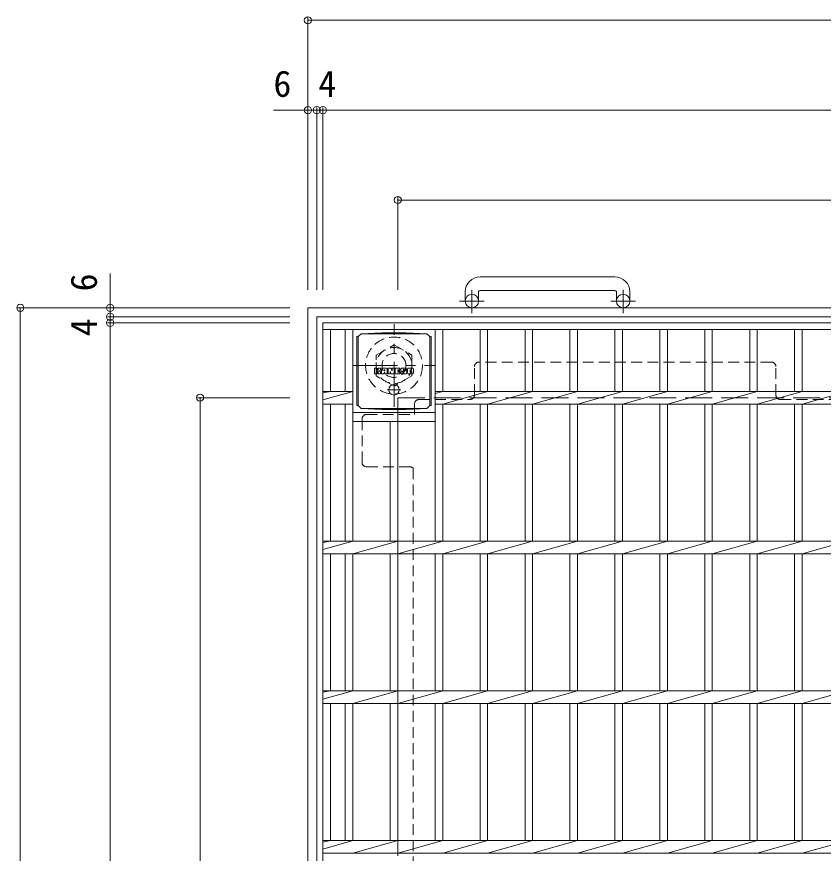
# Model space of a CAD drawing. Units: millimetres at full size, sheet at 1:6; details may follow other scales. Extents: x -1626 to 1623, y -1182 to 1151.
# Drawn here: x -1607 to -1069, y 573 to 1132 of the extents above; entities that cross this region are included whole.
import ezdxf
from ezdxf.enums import TextEntityAlignment as Align

# ---------------------------------------------------------------- set-up
doc = ezdxf.new("R2010")
doc.units = ezdxf.units.MM
doc.header["$LTSCALE"] = 6
doc.header["$PDMODE"] = 32
doc.header["$PDSIZE"] = 4.8
for name, pattern in [('CHAIN1', [8, 5, -1, 1, -1]), ('DASHED1', [1.8, 1.2, -0.6]), ('DASHED3', [4, 3, -1])]:
    doc.linetypes.add(name, pattern=pattern)
for name, color, linetype, lineweight in [('6-1', 3, 'Continuous', 9), ('6-2', 3, 'Continuous', 9), ('6-4', 7, 'Continuous', 9), ('6-7', 2, 'Continuous', 9), ('6-9', 2, 'Continuous', 9), ('6-F', 7, 'Continuous', 9)]:
    doc.layers.add(name, color=color, linetype=linetype, lineweight=lineweight)
doc.styles.add('ＭＳ ゴシック', font='')
doc.styles.get('ＭＳ ゴシック').set_extended_font_data('MS Gothic')

msp = doc.modelspace()

# ---------------------------------------------------------------- linework, layer by layer
at = {"layer": '6-1', "color": 2}
for p, q in [((-1208, 957.847), (-1298, 957.847)), ((-1308, 947.847), (-1308, 941.747)), ((-1299, 947.847), (-1299, 941.747)), ((-1298, 948.847), (-1208, 948.847)), ((-1207, 947.847), (-1207, 941.747)), ((-1198, 947.847), (-1198, 941.747)), ((-1413, 937.247), (-593, 937.247)), ((-1413, 937.247), (-1413, 117.247)), ((-1407, 931.247), (-599, 931.247)), ((-1407, 931.247), (-1407, 123.247))]:
    msp.add_line(p, q, dxfattribs=at)
at = {"layer": '6-1', "color": 2, "linetype": 'CHAIN1'}
for p, q in [((-1303.5, 933.64), (-1303.5, 949.237)), ((-1202.5, 933.64), (-1202.5, 949.237)), ((-1295.337, 941.747), (-1311.744, 941.747)), ((-1194.337, 941.747), (-1210.744, 941.747)), ((-1355.5, 871.11), (-1355.5, 926.384)), ((-1383.137, 898.747), (-1327.863, 898.747))]:
    msp.add_line(p, q, dxfattribs=at)
at = {"layer": '6-1', "color": 2, "linetype": 'DASHED3'}
for q in [(-653, 877.247), (-1353, 177.247)]:
    msp.add_line((-1353, 877.247), q, dxfattribs=at)
at = {"layer": '6-1', "color": 2, "linetype": 'DASHED1'}
msp.add_lwpolyline([(-1343.5, 905.674), (-1343.5, 891.818), (-1355.5, 884.89), (-1367.5, 891.818), (-1367.5, 905.674), (-1355.5, 912.603)], close=True, dxfattribs=at)
at = {"layer": '6-1', "color": 2}
for centre in [(-1303.5, 941.747), (-1202.5, 941.747)]:
    msp.add_circle(centre, 4.5, dxfattribs=at)
at = {"layer": '6-1', "color": 2, "linetype": 'DASHED1'}
for radius in [19, 12, 8]:
    msp.add_circle((-1355.5, 898.747), radius, dxfattribs=at)
at = {"layer": '6-1', "color": 2}
for centre, radius, start, end in [((-1298, 947.847), 10, 90, 180), ((-1208, 947.847), 10, 0, 90), ((-1298, 947.847), 1, 90, 180), ((-1208, 947.847), 1, 0, 90)]:
    msp.add_arc(centre, radius, start, end, dxfattribs=at)
at = {"layer": '6-2'}
for p, q in [((-1403, 927.247), (-1403, 127.247)), ((-1403, 927.247), (-603, 927.247)), ((-1403, 922.747), (-603, 922.747)), ((-1398, 881.486), (-1398, 922.747)), ((-1387.999, 922.747), (-1387.999, 881.486)), ((-1383, 922.747), (-1383, 781.487)), ((-1328, 922.747), (-1328, 781.487)), ((-1323, 922.747), (-1323, 881.486)), ((-1297.999, 922.747), (-1297.999, 881.486)), ((-1293, 922.747), (-1293, 881.486)), ((-1268, 922.747), (-1268, 881.486)), ((-1262.999, 922.747), (-1262.999, 881.486)), ((-1237.999, 922.747), (-1237.999, 881.486)), ((-1233, 922.747), (-1233, 881.486)), ((-1207.999, 922.747), (-1207.999, 881.486)), ((-1203, 922.747), (-1203, 881.486)), ((-1178, 922.747), (-1178, 881.486)), ((-1173.001, 922.747), (-1173.001, 881.486)), ((-1148, 922.747), (-1148, 881.486)), ((-1143, 922.747), (-1143, 881.486)), ((-1118, 922.747), (-1118, 881.486)), ((-1113, 922.747), (-1113, 881.486)), ((-1088, 922.747), (-1088, 881.486)), ((-1083, 922.747), (-1083, 881.486)), ((-1383, 881.486), (-1403, 875.833)), ((-1403, 881.486), (-1383, 881.486)), ((-1398, 881.486), (-1403, 880.487)), ((-1323, 881.486), (-1328, 880.073)), ((-1328, 881.486), (-693.001, 881.486)), ((-1293, 881.486), (-1323, 873.007)), ((-1262.999, 881.486), (-1293, 873.007)), ((-1233, 881.486), (-1262.999, 873.007)), ((-1203, 881.486), (-1233, 873.007)), ((-1173, 881.486), (-1203, 873.007)), ((-1143, 881.486), (-1173.001, 873.007)), ((-1113, 881.486), (-1143, 873.007)), ((-1083, 881.486), (-1113, 873.007)), ((-1053, 881.486), (-1083, 873.007)), ((-1403, 873.007), (-1383, 873.007)), ((-1398, 781.487), (-1398, 873.007)), ((-1387.999, 873.007), (-1387.999, 781.487)), ((-1328, 873.007), (-693.001, 873.007)), ((-1323, 873.007), (-1323, 781.487)), ((-1297.999, 873.007), (-1297.999, 781.487)), ((-1293, 873.007), (-1293, 781.487)), ((-1268, 873.007), (-1268, 781.487)), ((-1262.999, 873.007), (-1262.999, 781.487)), ((-1237.999, 873.007), (-1237.999, 781.487)), ((-1233, 873.007), (-1233, 781.487)), ((-1207.999, 873.007), (-1207.999, 781.487)), ((-1203, 873.007), (-1203, 781.487)), ((-1178, 873.007), (-1178, 781.487)), ((-1173.001, 873.007), (-1173.001, 781.487)), ((-1148, 873.007), (-1148, 781.487)), ((-1143, 873.007), (-1143, 781.487)), ((-1118, 873.007), (-1118, 781.487)), ((-1113, 873.007), (-1113, 781.487)), ((-1088, 873.007), (-1088, 781.487)), ((-1083, 873.007), (-1083, 781.487)), ((-1328, 867.246), (-1383, 867.246)), ((-1328, 861.247), (-1383, 861.247)), ((-1358, 861.247), (-1358, 781.487)), ((-1352.999, 861.247), (-1352.999, 781.487)), ((-1383, 781.487), (-1403, 775.834)), ((-1403, 781.487), (-603, 781.487)), ((-1398, 781.487), (-1403, 780.487)), ((-1352.999, 781.487), (-1383, 773.007)), ((-1323, 781.487), (-1352.999, 773.007)), ((-1293, 781.487), (-1323, 773.007)), ((-1262.999, 781.487), (-1293, 773.007)), ((-1233, 781.487), (-1262.999, 773.007)), ((-1203, 781.487), (-1233, 773.007)), ((-1173, 781.487), (-1203, 773.007)), ((-1143, 781.487), (-1173.001, 773.007)), ((-1113, 781.487), (-1143, 773.007)), ((-1083, 781.487), (-1113, 773.007)), ((-1053, 781.487), (-1083, 773.007)), ((-1403, 773.007), (-603, 773.007)), ((-1398, 681.487), (-1398, 773.006)), ((-1387.999, 773.006), (-1387.999, 681.487)), ((-1383, 773.006), (-1383, 681.487)), ((-1358, 773.006), (-1358, 681.487)), ((-1352.999, 773.006), (-1352.999, 681.487)), ((-1328, 773.006), (-1328, 681.487)), ((-1323, 773.006), (-1323, 681.487)), ((-1297.999, 773.006), (-1297.999, 681.487)), ((-1293, 773.006), (-1293, 681.487)), ((-1268, 773.006), (-1268, 681.487)), ((-1262.999, 773.006), (-1262.999, 681.487)), ((-1237.999, 773.006), (-1237.999, 681.487)), ((-1233, 773.006), (-1233, 681.487)), ((-1207.999, 773.006), (-1207.999, 681.487)), ((-1203, 773.006), (-1203, 681.487)), ((-1178, 773.006), (-1178, 681.487)), ((-1173.001, 773.006), (-1173.001, 681.487)), ((-1148, 773.006), (-1148, 681.487)), ((-1143, 773.006), (-1143, 681.487)), ((-1118, 773.006), (-1118, 681.487)), ((-1113, 773.006), (-1113, 681.487)), ((-1088, 773.006), (-1088, 681.487)), ((-1083, 773.006), (-1083, 681.487)), ((-1383, 681.487), (-1403, 675.834)), ((-1403, 681.487), (-603, 681.487)), ((-1398, 681.487), (-1403, 680.487)), ((-1352.999, 681.487), (-1383, 673.007)), ((-1323, 681.487), (-1352.999, 673.007)), ((-1293, 681.487), (-1323, 673.007)), ((-1262.999, 681.487), (-1293, 673.007)), ((-1233, 681.487), (-1262.999, 673.007)), ((-1203, 681.487), (-1233, 673.007)), ((-1173, 681.487), (-1203, 673.007)), ((-1143, 681.487), (-1173.001, 673.007)), ((-1113, 681.487), (-1143, 673.007)), ((-1083, 681.487), (-1113, 673.007)), ((-1053, 681.487), (-1083, 673.007)), ((-1403, 673.007), (-603, 673.007)), ((-1398, 581.487), (-1398, 673.006)), ((-1387.999, 673.006), (-1387.999, 581.487)), ((-1383, 673.006), (-1383, 581.487)), ((-1358, 673.006), (-1358, 581.487)), ((-1352.999, 673.006), (-1352.999, 581.487)), ((-1328, 673.006), (-1328, 581.487)), ((-1323, 673.006), (-1323, 581.487)), ((-1297.999, 673.006), (-1297.999, 581.487)), ((-1293, 673.006), (-1293, 581.487)), ((-1268, 673.006), (-1268, 581.487)), ((-1262.999, 673.006), (-1262.999, 581.487)), ((-1237.999, 673.006), (-1237.999, 581.487)), ((-1233, 673.006), (-1233, 581.487)), ((-1207.999, 673.006), (-1207.999, 581.487)), ((-1203, 673.006), (-1203, 581.487)), ((-1178, 673.006), (-1178, 581.487)), ((-1173.001, 673.006), (-1173.001, 581.487)), ((-1148, 673.006), (-1148, 581.487)), ((-1143, 673.006), (-1143, 581.487)), ((-1118, 673.006), (-1118, 581.487)), ((-1113, 673.006), (-1113, 581.487)), ((-1088, 673.006), (-1088, 581.487)), ((-1083, 673.006), (-1083, 581.487)), ((-1383, 581.487), (-1403, 575.834)), ((-1403, 581.487), (-603, 581.487)), ((-1398, 581.487), (-1403, 580.487)), ((-1352.999, 581.487), (-1383, 573.007)), ((-1323, 581.487), (-1352.999, 573.007)), ((-1293, 581.487), (-1323, 573.007)), ((-1262.999, 581.487), (-1293, 573.007)), ((-1233, 581.487), (-1262.999, 573.007)), ((-1203, 581.487), (-1233, 573.007)), ((-1173, 581.487), (-1203, 573.007)), ((-1143, 581.487), (-1173.001, 573.007)), ((-1113, 581.487), (-1143, 573.007)), ((-1083, 581.487), (-1113, 573.007)), ((-1053, 581.487), (-1083, 573.007)), ((-1403, 573.007), (-603, 573.007))]:
    msp.add_line(p, q, dxfattribs=at)
at = {"layer": '6-4'}
for p, q in [((-1413, 1131.047), (-1413, 949.247)), ((-1413, 1129.247), (-593, 1129.247)), ((-1413, 1069.247), (-1436, 1069.247)), ((-1413, 1069.247), (-1407, 1069.247)), ((-1407, 1071.047), (-1407, 949.243)), ((-1407, 1069.247), (-1403, 1069.247)), ((-1403, 1071.047), (-1403, 949.24)), ((-1403, 1069.247), (-603, 1069.247)), ((-1353, 1011.047), (-1353, 949.204)), ((-1353, 1009.247), (-653, 1009.247)), ((-1545, 937.247), (-1545, 960.247)), ((-1606.8, 937.247), (-1425, 937.247)), ((-1605, 937.247), (-1605, 117.247)), ((-1545, 937.247), (-1545, 931.247)), ((-1546.8, 931.247), (-1425, 931.247)), ((-1545, 931.247), (-1545, 927.247)), ((-1546.8, 927.247), (-1425, 927.247)), ((-1545, 927.247), (-1545, 127.247)), ((-1486.8, 877.247), (-1425, 877.247)), ((-1485, 177.247), (-1485, 877.247))]:
    msp.add_line(p, q, dxfattribs=at)
for p in [(-1413, 1129.247), (-1413, 1069.247), (-1407, 1069.247), (-1403, 1069.247), (-1353, 1009.247), (-1605, 937.247), (-1545, 937.247), (-1545, 931.247), (-1545, 927.247), (-1485, 877.247)]:
    msp.add_point(p, dxfattribs=at)
at = {"layer": '6-7', "linetype": 'DASHED1'}
for p, q in [((-1103.5, 901.05), (-1298.799, 901.05)), ((-1301.799, 879.05), (-1301.799, 898.05)), ((-1100.5, 879.05), (-1100.5, 898.05)), ((-1341.8, 873.05), (-1341.8, 866.05)), ((-1338.8, 876.05), (-1304.799, 876.05)), ((-1097.5, 876.05), (-1037.5, 876.05)), ((-1373.803, 866.05), (-1341.8, 866.05)), ((-1376.803, 834.049), (-1376.803, 863.05)), ((-1344.8, 831.049), (-1373.803, 831.049)), ((-1342.6, 830.089), (-1342.6, 545.708))]:
    msp.add_line(p, q, dxfattribs=at)
for centre, start, end in [((-1298.799, 898.05), 90, 180), ((-1103.5, 898.05), 0, 90), ((-1304.799, 879.05), 270, 0), ((-1097.5, 879.05), 180, 270), ((-1338.8, 873.05), 90, 180), ((-1373.803, 863.05), 90, 180), ((-1373.803, 834.049), 180, 270), ((-1344.8, 828.049), 42.83343, 90)]:
    msp.add_arc(centre, 3, start, end, dxfattribs=at)
at = {"layer": '6-9'}
for p, q in [((-1380.381, 917.997), (-1379.5, 917.997)), ((-1380.381, 917.997), (-1380.381, 871.997)), ((-1379.5, 917.997), (-1377.5, 919.997)), ((-1379.5, 871.997), (-1379.5, 917.997)), ((-1363.609, 920.629), (-1377.5, 919.997)), ((-1377.5, 919.997), (-1333.5, 919.997)), ((-1363.609, 920.629), (-1347.391, 920.629)), ((-1347.391, 920.629), (-1333.5, 919.997)), ((-1331.5, 917.997), (-1333.5, 919.997)), ((-1330.619, 917.997), (-1331.5, 917.997)), ((-1331.5, 871.997), (-1331.5, 917.997)), ((-1330.619, 917.997), (-1330.619, 871.997)), ((-1380.381, 871.997), (-1379.5, 871.997)), ((-1379.5, 871.997), (-1377.5, 869.997)), ((-1331.5, 871.997), (-1333.5, 869.997)), ((-1330.619, 871.997), (-1331.5, 871.997)), ((-1363.609, 869.364), (-1377.5, 869.997)), ((-1377.5, 869.997), (-1333.5, 869.997)), ((-1363.609, 869.364), (-1347.391, 869.364)), ((-1347.391, 869.364), (-1333.5, 869.997))]:
    msp.add_line(p, q, dxfattribs=at)
at = {"layer": '6-9', "linetype": 'CHAIN1'}
for p, q in [((-1355.5, 886.185), (-1355.5, 878.809)), ((-1351.003, 882.497), (-1359.998, 882.497))]:
    msp.add_line(p, q, dxfattribs=at)
at = {"layer": '6-9'}
msp.add_circle((-1355.5, 882.497), 3.5, dxfattribs=at)
at = {"layer": '6-F'}
for p, q in [((-1368.511, 893.412), (-1368.511, 896.765)), ((-1366.829, 896.923), (-1368.354, 896.923)), ((-1366.672, 896.765), (-1366.672, 895.841)), ((-1366.672, 893.412), (-1366.672, 894.497)), ((-1366.175, 893.412), (-1366.175, 894.497)), ((-1366.169, 896.765), (-1366.169, 895.841)), ((-1364.665, 896.923), (-1366.012, 896.923)), ((-1364.507, 896.765), (-1364.507, 895.984)), ((-1364.505, 893.412), (-1364.505, 894.342)), ((-1363.842, 893.412), (-1363.842, 896.399)), ((-1360.528, 896.923), (-1363.318, 896.923)), ((-1362.178, 895.128), (-1362.178, 895.669)), ((-1362.178, 893.412), (-1362.178, 893.831)), ((-1361.72, 895.075), (-1362.126, 895.075)), ((-1361.668, 895.128), (-1361.668, 895.669)), ((-1361.668, 893.412), (-1361.668, 893.831)), ((-1360.004, 893.412), (-1360.004, 896.399)), ((-1359.33, 896.765), (-1359.33, 893.412)), ((-1359.173, 896.923), (-1357.469, 896.923)), ((-1358.014, 893.412), (-1358.014, 894.321)), ((-1357.525, 893.367), (-1357.816, 894.35)), ((-1357.319, 896.813), (-1356.841, 895.319)), ((-1356.679, 896.765), (-1356.679, 895.345)), ((-1356.522, 896.923), (-1355.502, 896.923)), ((-1355.345, 896.765), (-1355.345, 893.412)), ((-1354.836, 893.412), (-1354.836, 896.765)), ((-1354.679, 896.923), (-1351.658, 896.923)), ((-1351.658, 894.686), (-1352.781, 894.686)), ((-1351.671, 894.257), (-1352.781, 894.257)), ((-1351.658, 895.931), (-1352.775, 895.931)), ((-1351.658, 895.491), (-1352.775, 895.491)), ((-1351.514, 893.412), (-1351.514, 894.1)), ((-1351.501, 896.088), (-1351.501, 896.765)), ((-1351.501, 894.843), (-1351.501, 895.334)), ((-1350.997, 894.266), (-1350.997, 893.778)), ((-1350.84, 894.424), (-1349.486, 894.424)), ((-1347.517, 896.923), (-1350.569, 896.923)), ((-1348.987, 894.754), (-1350.569, 894.754)), ((-1349.338, 895.58), (-1349.338, 895.993)), ((-1349.329, 894.266), (-1349.329, 894.156)), ((-1349.181, 895.422), (-1347.421, 895.422)), ((-1348.83, 894.596), (-1348.83, 894.156)), ((-1348.821, 895.901), (-1348.821, 895.993)), ((-1348.664, 895.744), (-1346.993, 895.744)), ((-1346.993, 896.399), (-1346.993, 895.744)), ((-1346.484, 893.778), (-1346.484, 896.399)), ((-1343.013, 896.923), (-1345.96, 896.923)), ((-1344.808, 894.576), (-1344.808, 895.601)), ((-1344.165, 894.576), (-1344.165, 895.601)), ((-1342.489, 896.399), (-1342.489, 893.778)), ((-1368.354, 893.255), (-1366.829, 893.255)), ((-1366.017, 893.255), (-1364.662, 893.255)), ((-1362.335, 893.255), (-1363.685, 893.255)), ((-1361.511, 893.255), (-1360.161, 893.255)), ((-1358.171, 893.255), (-1359.173, 893.255)), ((-1355.502, 893.255), (-1357.375, 893.255)), ((-1354.679, 893.255), (-1351.671, 893.255)), ((-1347.421, 893.255), (-1350.473, 893.255)), ((-1343.013, 893.255), (-1345.96, 893.255))]:
    msp.add_line(p, q, dxfattribs=at)
for centre, radius, start, end in [((-1368.354, 896.765), 0.157, 90, 180), ((-1366.829, 896.765), 0.157, 0, 90), ((-1366.421, 895.841), 0.251, 180, 0), ((-1366.423, 894.497), 0.249, 0, 180), ((-1366.012, 896.765), 0.157, 90, 180), ((-1365.586, 895.167), 0.0878, 97.33171, 266.57183), ((-1365.887, 897.501), 2.265, 277.33171, 299.42073), ((-1365.69, 893.441), 1.641, 53.71985, 86.57183), ((-1365.031, 895.984), 0.524, 299.42073, 0), ((-1365.029, 894.342), 0.524, 0, 53.71985), ((-1364.665, 896.765), 0.157, 0, 90), ((-1363.318, 896.399), 0.524, 90, 180), ((-1361.923, 895.669), 0.255, 0, 180), ((-1362.126, 895.128), 0.0524, 180, 270), ((-1361.923, 893.831), 0.255, 0, 180), ((-1361.72, 895.128), 0.0524, 270, 0), ((-1360.528, 896.399), 0.524, 0, 90), ((-1359.173, 896.765), 0.157, 90, 180), ((-1357.913, 894.321), 0.101, 16.48875, 180), ((-1357.469, 896.765), 0.157, 17.75635, 90), ((-1356.762, 895.345), 0.0827, 197.75635, 0), ((-1356.522, 896.765), 0.157, 90, 180), ((-1355.502, 896.765), 0.157, 0, 90), ((-1354.679, 896.765), 0.157, 90, 180), ((-1352.775, 895.711), 0.22, 90, 270), ((-1352.781, 894.471), 0.214, 90, 270), ((-1351.671, 894.1), 0.157, 0, 90), ((-1351.658, 896.765), 0.157, 0, 90), ((-1351.658, 896.088), 0.157, 270, 0), ((-1351.658, 895.334), 0.157, 0, 90), ((-1351.658, 894.843), 0.157, 270, 0), ((-1348.621, 895.838), 2.376, 157.10112, 202.89888), ((-1350.84, 894.266), 0.157, 90, 180), ((-1350.569, 896.661), 0.262, 90, 157.10112), ((-1350.569, 895.016), 0.262, 202.89888, 270), ((-1349.486, 894.266), 0.157, 0, 90), ((-1349.08, 895.993), 0.259, 0, 180), ((-1349.181, 895.58), 0.157, 180, 270), ((-1349.08, 894.156), 0.25, 180, 0), ((-1348.987, 894.596), 0.157, 0, 90), ((-1348.664, 895.901), 0.157, 180, 270), ((-1347.517, 896.399), 0.524, 0, 90), ((-1347.421, 895.161), 0.262, 22.90802, 90), ((-1349.366, 894.339), 2.374, 337.09198, 22.90802), ((-1345.96, 896.399), 0.524, 90, 180), ((-1344.486, 895.601), 0.321, 0, 180), ((-1344.486, 894.576), 0.321, 180, 0), ((-1343.013, 896.399), 0.524, 0, 90), ((-1368.354, 893.412), 0.157, 180, 270), ((-1366.829, 893.412), 0.157, 270, 0), ((-1366.017, 893.412), 0.157, 180, 270), ((-1364.662, 893.412), 0.157, 270, 0), ((-1363.685, 893.412), 0.157, 180, 270), ((-1362.335, 893.412), 0.157, 270, 0), ((-1361.511, 893.412), 0.157, 180, 270), ((-1360.161, 893.412), 0.157, 270, 0), ((-1359.173, 893.412), 0.157, 180, 270), ((-1358.171, 893.412), 0.157, 270, 0), ((-1357.375, 893.412), 0.157, 196.48875, 270), ((-1355.502, 893.412), 0.157, 270, 0), ((-1354.679, 893.412), 0.157, 180, 270), ((-1351.671, 893.412), 0.157, 270, 0), ((-1350.473, 893.778), 0.524, 180, 270), ((-1347.421, 893.516), 0.262, 270, 337.09198), ((-1345.96, 893.778), 0.524, 180, 270), ((-1343.013, 893.778), 0.524, 270, 0)]:
    msp.add_arc(centre, radius, start, end, dxfattribs=at)

# ---------------------------------------------------------------- texts
at = {"layer": '6-4', "color": 2, "style": 'ＭＳ ゴシック'}
for s, p in [('6', (-1436, 1072.847)), ('4', (-1406, 1072.847))]:
    msp.add_text(s, height=17.6, dxfattribs=at).set_placement(p, align=Align.BOTTOM_LEFT)
for s, p in [('6', (-1548.6, 948.247)), ('4', (-1548.6, 918.247))]:
    msp.add_text(s, height=17.6, rotation=90, dxfattribs=at).set_placement(p, align=Align.BOTTOM_LEFT)

doc.saveas('drawing.dxf')
